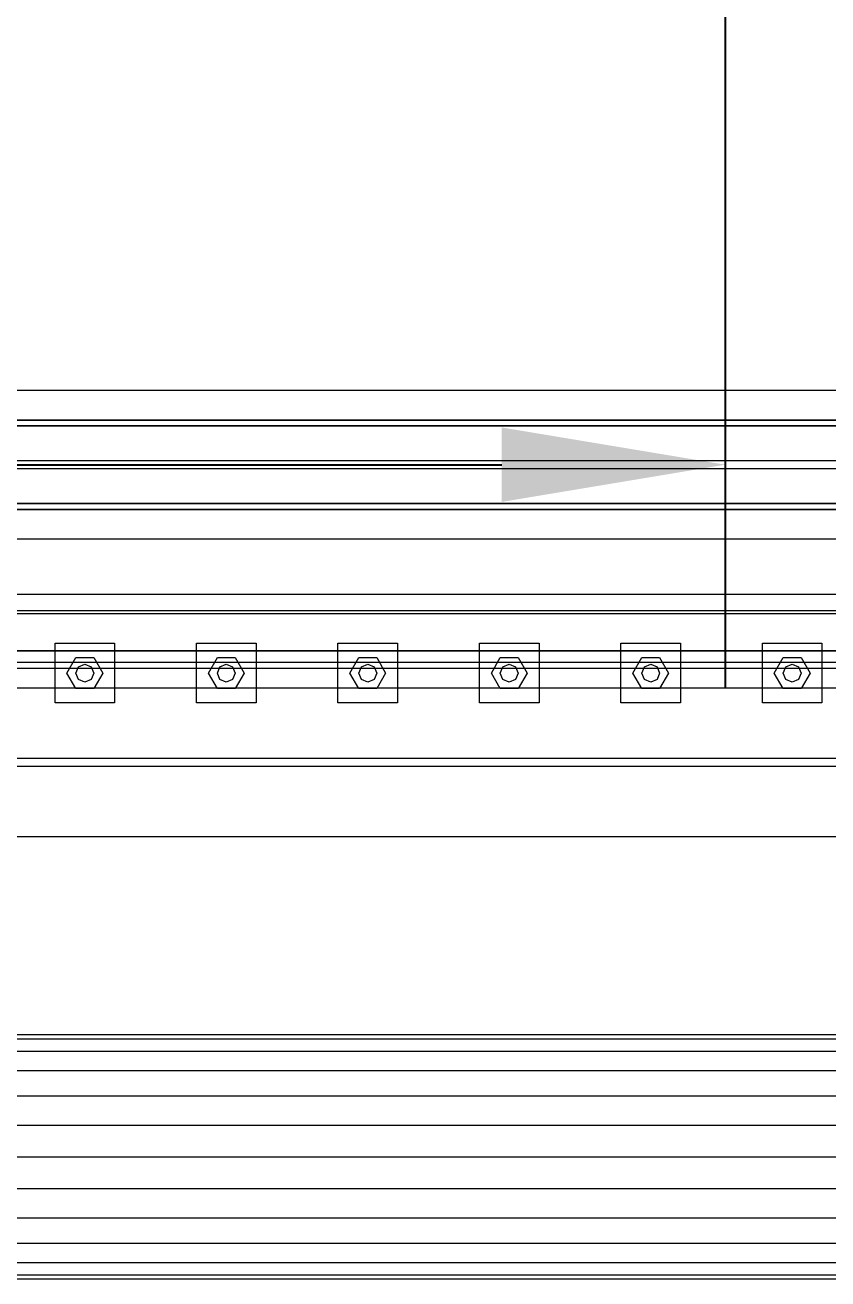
# Model space of a CAD drawing. Header units: millimetres. Extents: x -191664 to 191490, y -197311 to 10263.
# Drawn here: x 12799 to 13339, y -17797 to -16955 of the extents above; entities that cross this region are included whole.
import ezdxf

# ---------------------------------------------------------------- set-up
doc = ezdxf.new("R2010")
doc.units = ezdxf.units.MM
doc.layers.add('COTAS_O', color=1, linetype='Continuous', lineweight=0)
doc.layers.add('superior_mezcladora', color=7, linetype='Continuous', lineweight=0)
doc.dimstyles.new('PLANTA_100', dxfattribs={"dimtxt": 250, "dimasz": 150, "dimexe": 150, "dimexo": 80, "dimgap": 100, "dimtad": 1, "dimtih": 1, "dimtoh": 1, "dimdec": 1, "dimdsep": 46, "dimcen": 0.09, "dimclrd": 1, "dimclre": 1, "dimclrt": 1, "dimadec": 0, "dimazin": 0, "dimtfac": 1, "dimtdec": 4, "dimtofl": 0, "dimtmove": 0, "dimatfit": 3, "dimfxl": 1, "dimtolj": 1, "dimtzin": 0, "dimarcsym": 0})

# ---------------------------------------------------------------- blocks, each defined once
blk = doc.blocks.new('*D33')
at = {"layer": 'COTAS_O', "color": 1, "lineweight": -2, "transparency": 16777216}
for p, q in [((11569.53, -16030), (11569.53, -17400)), ((13269.53, -16030), (13269.53, -17400)), ((11719.53, -17250), (13119.53, -17250))]:
    blk.add_line(p, q, dxfattribs=at)
at = {"layer": 'COTAS_O', "color": 1, "transparency": 16777216}
for points in [[(11719.53, -17225), (11719.53, -17275), (11569.53, -17250)], [(13119.53, -17225), (13119.53, -17275), (13269.53, -17250)]]:
    blk.add_solid(points, dxfattribs=at)
at = {"layer": 'Defpoints', "color": 0, "transparency": 16777216}
for p in [(11569.53, -15950), (13269.53, -15950), (13269.53, -17250)]:
    blk.add_point(p, dxfattribs=at)

msp = doc.modelspace()

# ---------------------------------------------------------------- linework, layer by layer
at = {"layer": 'superior_mezcladora', "color": 8, "true_color": 0x667b86}
for p, q in [((10569.53, -17200), (16769.53, -17200)), ((14691.45, -17220), (12624.78, -17220)), ((12626.31, -17220), (14692.97, -17220)), ((12626.31, -17224), (14692.97, -17224)), ((14712.75, -17220), (12646.08, -17220)), ((14712.75, -17224), (12646.08, -17224)), ((12647.61, -17220), (14714.27, -17220)), ((10569.53, -17247.2), (16769.53, -17247.2)), ((16769.53, -17252.8), (10569.53, -17252.8)), ((14692.97, -17276), (12626.31, -17276)), ((12646.08, -17276), (14712.75, -17276)), ((12624.78, -17280), (14691.45, -17280)), ((14692.97, -17280), (12626.31, -17280)), ((12646.08, -17280), (14712.75, -17280)), ((14714.27, -17280), (12647.61, -17280)), ((16769.53, -17300), (10569.53, -17300)), ((10494.53, -17400), (16814.53, -17400)), ((10494.53, -17447.2), (16814.53, -17447.2)), ((16814.53, -17452.8), (10494.53, -17452.8)), ((16814.53, -17500), (10494.53, -17500))]:
    msp.add_line(p, q, dxfattribs=at)
at = {"layer": 'superior_mezcladora', "color": 251, "true_color": 0x64686b}
for p, q in [((10569.53, -17337), (16769.53, -17337)), ((12819.53, -17410), (12819.53, -17370)), ((12819.53, -17370), (12859.53, -17370)), ((12859.53, -17370), (12859.53, -17410)), ((12914.53, -17410), (12914.53, -17370)), ((12914.53, -17370), (12954.53, -17370)), ((12954.53, -17370), (12954.53, -17410)), ((13009.53, -17410), (13009.53, -17370)), ((13009.53, -17370), (13049.53, -17370)), ((13049.53, -17370), (13049.53, -17410)), ((13104.53, -17410), (13104.53, -17370)), ((13104.53, -17370), (13144.53, -17370)), ((13144.53, -17370), (13144.53, -17410)), ((13199.53, -17410), (13199.53, -17370)), ((13199.53, -17370), (13239.53, -17370)), ((13239.53, -17370), (13239.53, -17410)), ((13294.53, -17410), (13294.53, -17370)), ((13294.53, -17370), (13334.53, -17370)), ((13334.53, -17370), (13334.53, -17410)), ((16769.53, -17387), (10569.53, -17387)), ((12859.53, -17410), (12819.53, -17410)), ((12954.53, -17410), (12914.53, -17410)), ((13049.53, -17410), (13009.53, -17410)), ((13144.53, -17410), (13104.53, -17410)), ((13239.53, -17410), (13199.53, -17410)), ((13334.53, -17410), (13294.53, -17410))]:
    msp.add_line(p, q, dxfattribs=at)
at = {"layer": 'superior_mezcladora', "color": 9, "true_color": 0xc6c9c8}
for p, q in [((10569.53, -17348), (16769.53, -17348)), ((16769.53, -17383), (10569.53, -17383))]:
    msp.add_line(p, q, dxfattribs=at)
at = {"layer": 'superior_mezcladora', "color": 252, "true_color": 0x8b8c91}
for p, q in [((10569.53, -17350), (16769.53, -17350)), ((16769.53, -17375), (10569.53, -17375))]:
    msp.add_line(p, q, dxfattribs=at)
at = {"layer": 'superior_mezcladora', "color": 253, "true_color": 0xa5a6aa}
msp.add_line((10594.53, -17375), (16169.53, -17375), dxfattribs=at)
at = {"layer": 'superior_mezcladora', "color": 43, "true_color": 0xe7bf45}
for p, q in [((12827.53, -17390), (12833.53, -17379.61)), ((12833.53, -17379.61), (12845.53, -17379.61)), ((12845.53, -17379.61), (12851.53, -17390)), ((12922.53, -17390), (12928.53, -17379.61)), ((12928.53, -17379.61), (12940.53, -17379.61)), ((12940.53, -17379.61), (12946.53, -17390)), ((13017.53, -17390), (13023.53, -17379.61)), ((13023.53, -17379.61), (13035.53, -17379.61)), ((13035.53, -17379.61), (13041.53, -17390)), ((13112.53, -17390), (13118.53, -17379.61)), ((13118.53, -17379.61), (13130.53, -17379.61)), ((13130.53, -17379.61), (13136.53, -17390)), ((13207.53, -17390), (13213.53, -17379.61)), ((13213.53, -17379.61), (13225.53, -17379.61)), ((13225.53, -17379.61), (13231.53, -17390)), ((13302.53, -17390), (13308.53, -17379.61)), ((13308.53, -17379.61), (13320.53, -17379.61)), ((13320.53, -17379.61), (13326.53, -17390)), ((12833.53, -17400.39), (12827.53, -17390)), ((12851.53, -17390), (12845.53, -17400.39)), ((12928.53, -17400.39), (12922.53, -17390)), ((12946.53, -17390), (12940.53, -17400.39)), ((13023.53, -17400.39), (13017.53, -17390)), ((13041.53, -17390), (13035.53, -17400.39)), ((13118.53, -17400.39), (13112.53, -17390)), ((13136.53, -17390), (13130.53, -17400.39)), ((13213.53, -17400.39), (13207.53, -17390)), ((13231.53, -17390), (13225.53, -17400.39)), ((13308.53, -17400.39), (13302.53, -17390)), ((13326.53, -17390), (13320.53, -17400.39)), ((12845.53, -17400.39), (12833.53, -17400.39)), ((12940.53, -17400.39), (12928.53, -17400.39)), ((13035.53, -17400.39), (13023.53, -17400.39)), ((13130.53, -17400.39), (13118.53, -17400.39)), ((13225.53, -17400.39), (13213.53, -17400.39)), ((13320.53, -17400.39), (13308.53, -17400.39))]:
    msp.add_line(p, q, dxfattribs=at)
at = {"layer": 'superior_mezcladora', "color": 149, "true_color": 0x3c4245}
for p, q in [((12835.29, -17385.76), (12839.53, -17384)), ((12839.53, -17384), (12843.77, -17385.76)), ((12930.29, -17385.76), (12934.53, -17384)), ((12934.53, -17384), (12938.77, -17385.76)), ((13025.29, -17385.76), (13029.53, -17384)), ((13029.53, -17384), (13033.77, -17385.76)), ((13120.29, -17385.76), (13124.53, -17384)), ((13124.53, -17384), (13128.77, -17385.76)), ((13215.29, -17385.76), (13219.53, -17384)), ((13219.53, -17384), (13223.77, -17385.76)), ((13310.29, -17385.76), (13314.53, -17384)), ((13314.53, -17384), (13318.77, -17385.76)), ((12833.53, -17390), (12835.29, -17385.76)), ((12835.29, -17394.24), (12833.53, -17390)), ((12843.77, -17385.76), (12845.53, -17390)), ((12845.53, -17390), (12843.77, -17394.24)), ((12928.53, -17390), (12930.29, -17385.76)), ((12930.29, -17394.24), (12928.53, -17390)), ((12938.77, -17385.76), (12940.53, -17390)), ((12940.53, -17390), (12938.77, -17394.24)), ((13023.53, -17390), (13025.29, -17385.76)), ((13025.29, -17394.24), (13023.53, -17390)), ((13033.77, -17385.76), (13035.53, -17390)), ((13035.53, -17390), (13033.77, -17394.24)), ((13118.53, -17390), (13120.29, -17385.76)), ((13120.29, -17394.24), (13118.53, -17390)), ((13128.77, -17385.76), (13130.53, -17390)), ((13130.53, -17390), (13128.77, -17394.24)), ((13213.53, -17390), (13215.29, -17385.76)), ((13215.29, -17394.24), (13213.53, -17390)), ((13223.77, -17385.76), (13225.53, -17390)), ((13225.53, -17390), (13223.77, -17394.24)), ((13308.53, -17390), (13310.29, -17385.76)), ((13310.29, -17394.24), (13308.53, -17390)), ((13318.77, -17385.76), (13320.53, -17390)), ((13320.53, -17390), (13318.77, -17394.24)), ((12839.53, -17396), (12835.29, -17394.24)), ((12843.77, -17394.24), (12839.53, -17396)), ((12934.53, -17396), (12930.29, -17394.24)), ((12938.77, -17394.24), (12934.53, -17396)), ((13029.53, -17396), (13025.29, -17394.24)), ((13033.77, -17394.24), (13029.53, -17396)), ((13124.53, -17396), (13120.29, -17394.24)), ((13128.77, -17394.24), (13124.53, -17396)), ((13219.53, -17396), (13215.29, -17394.24)), ((13223.77, -17394.24), (13219.53, -17396)), ((13314.53, -17396), (13310.29, -17394.24)), ((13318.77, -17394.24), (13314.53, -17396))]:
    msp.add_line(p, q, dxfattribs=at)
at = {"layer": 'superior_mezcladora', "color": 254, "true_color": 0xdce0df}
for p, q in [((16929.53, -17633), (10409.53, -17633)), ((10409.53, -17635.79), (16929.53, -17635.79)), ((10409.53, -17643.99), (16929.53, -17643.99)), ((10409.53, -17657.02), (16929.53, -17657.02)), ((10409.53, -17674), (16929.53, -17674)), ((10409.53, -17693.78), (16929.53, -17693.78)), ((10409.53, -17715), (16929.53, -17715)), ((10409.53, -17736.22), (16929.53, -17736.22)), ((10409.53, -17756), (16929.53, -17756)), ((10409.53, -17772.98), (16929.53, -17772.98)), ((10409.53, -17786.01), (16929.53, -17786.01)), ((10409.53, -17794.21), (16929.53, -17794.21)), ((10409.53, -17797), (16929.53, -17797))]:
    msp.add_line(p, q, dxfattribs=at)

# ---------------------------------------------------------------- dimensions: what is measured, and where the dimension line sits
at = {"layer": 'COTAS_O'}
dim = msp.add_aligned_dim(p1=(11569.53, -15950), p2=(13269.53, -15950), distance=-1300, text='<> O', dimstyle='PLANTA_100', dxfattribs=at)
dim.commit()
dim.dimension.update_dxf_attribs({"geometry": '*D33', "text_midpoint": (12419.53, -17250)})

doc.saveas('drawing.dxf')
